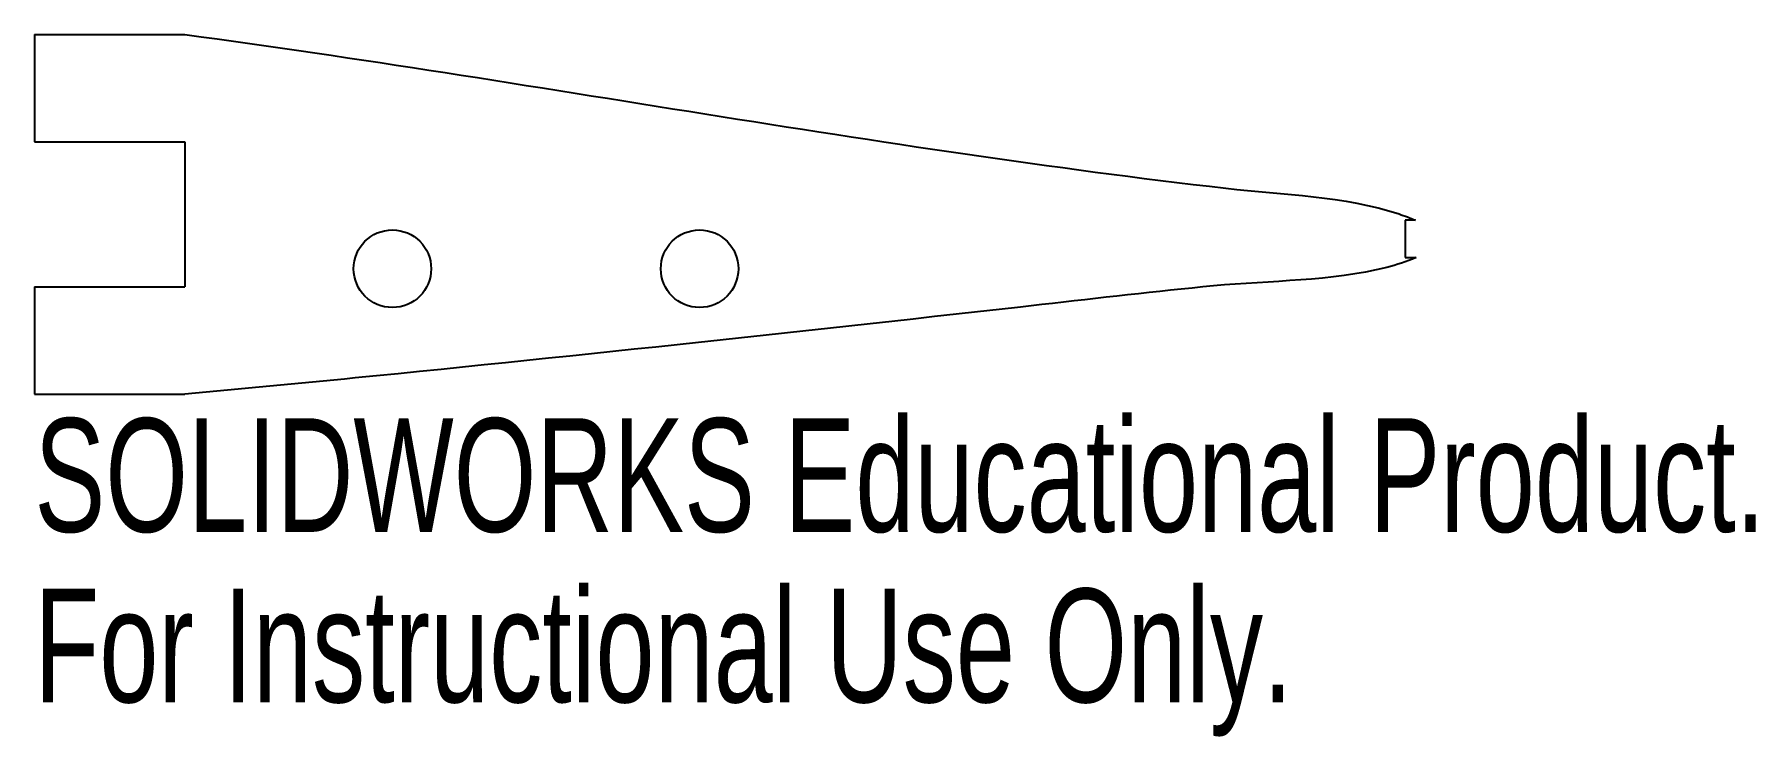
# Model space of a CAD drawing. Header units: inches. Extents: x 7.4 to 10.28, y -0.83 to 0.34.
import ezdxf

# ---------------------------------------------------------------- set-up
doc = ezdxf.new("R2010")
doc.units = ezdxf.units.IN
doc.header["$MEASUREMENT"] = 0
doc.styles.add('SLDTEXTSTYLE0', font='TXT', dxfattribs={"width": 0.7})

msp = doc.modelspace()

# ---------------------------------------------------------------- linework, layer by layer
at = {"color": 7, "linetype": 'Continuous', "lineweight": 25}
for p, q in [((7.3993, 0.3424), (7.6512, 0.3424)), ((7.3993, 0.3424), (7.3993, 0.1624)), ((7.3993, 0.1624), (7.6512, 0.1624)), ((7.6512, 0.1624), (7.6512, -0.0803)), ((9.7141, 0.0312), (9.6964, 0.0312)), ((9.6964, 0.0312), (9.6964, -0.0313)), ((9.6964, -0.0313), (9.7148, -0.0313)), ((7.3993, -0.0803), (7.6512, -0.0803)), ((7.3993, -0.0803), (7.3993, -0.2603)), ((7.3993, -0.2603), (7.6512, -0.2603))]:
    msp.add_line(p, q, dxfattribs=at)
for centre in [(7.9993, -0.05), (8.5141, -0.05)]:
    msp.add_circle(centre, 0.065, dxfattribs=at)
for points, knots in [([(7.6512, 0.3424), (8.2339, 0.2641), (8.812, 0.1519), (9.396, 0.0849), (9.4933, 0.0738), (9.5936, 0.0724), (9.6865, 0.0417), (9.6958, 0.0386), (9.7051, 0.0352), (9.7141, 0.0312)], [0.01485387, 0.01485387, 0.01485387, 0.01485387, 0.05965146, 0.05965146, 0.05965146, 0.06711196, 0.06711196, 0.06711196, 0.06785413, 0.06785413, 0.06785413, 0.06785413]), ([(9.7148, -0.0313), (9.6991, -0.0381), (9.6826, -0.0435), (9.666, -0.0477), (9.5715, -0.0715), (9.4724, -0.0695), (9.3755, -0.0788), (9.2794, -0.0881), (9.1836, -0.0992), (9.0878, -0.1101), (8.7044, -0.1534), (8.3208, -0.1949), (7.9369, -0.233), (7.8417, -0.2424), (7.7465, -0.2516), (7.6512, -0.2603)], [0.07068359, 0.07068359, 0.07068359, 0.07068359, 0.07198286, 0.07198286, 0.07198286, 0.07937562, 0.07937562, 0.07937562, 0.08669682, 0.08669682, 0.08669682, 0.11598036, 0.11598036, 0.11598036, 0.12324212, 0.12324212, 0.12324212, 0.12324212])]:
    msp.add_open_spline(points, degree=3, knots=knots, dxfattribs=at)

# ---------------------------------------------------------------- texts
at = {"color": 7, "linetype": 'Continuous', "char_height": 0.1903, "attachment_point": 1, "style": 'SLDTEXTSTYLE0'}
for s, insert in [('SOLIDWORKS Educational Product.', (7.3993, -0.3005)), ('For Instructional Use Only.', (7.3993, -0.5859))]:
    msp.add_mtext(s, dxfattribs=dict(at, insert=insert))

doc.saveas('drawing.dxf')
